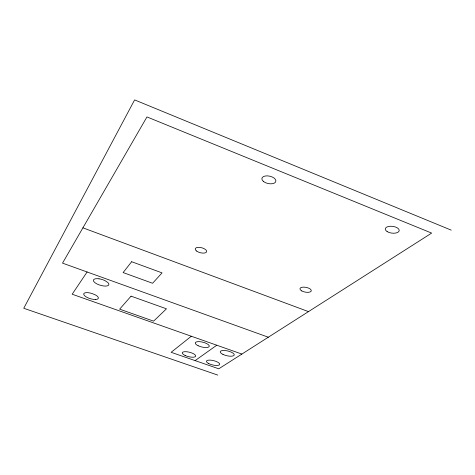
<?xml version="1.0" encoding="UTF-8"?>
<svg xmlns="http://www.w3.org/2000/svg" width="475" height="475" viewBox="0 0 475 475"><rect width="100%" height="100%" fill="white"/><g stroke="black" fill="none" stroke-linecap="round" stroke-linejoin="round"><path stroke-width="0.71" d="M87.109 271.985L72.17 294.227L241.882 354.071M191.324 336.241L171.137 352.308L218.773 368.802L431.65 233.1L146.959 116.927L62.528 263.132L268.322 337.214M195.112 360.608L216.778 345.218M217.787 375.096L23.75 308.269L134.609 99.904L451.25 230.143M82.917 227.834L308.489 311.612M131.652 261.719L123.12 272.561L152.594 283.266L162.058 272.882L131.652 261.719M131.058 296.151L119.647 309.154L153.591 321.142L166.464 308.809L131.058 296.151M95.505 299.482L93.854 299.416A7.636 2.731 16.9 0 1 83.754 294.53A7.636 2.731 16.9 0 1 91.972 293.485L95.511 294.975A7.636 2.731 16.9 0 1 95.505 299.482M99.014 278.819L97.143 278.671A8.051 3.022 16.8 0 0 93.486 280.879A8.051 3.022 16.8 0 0 99.281 284.947L103.259 285.944A8.051 3.022 16.8 0 0 107.843 282.512L104.957 280.624A8.051 3.022 16.8 0 0 99.014 278.819M387.119 231.568A7.018 3.414 7.3 0 0 398.911 231.408A7.018 3.414 7.3 0 0 390.729 226.237A7.018 3.414 7.3 0 0 387.119 231.568M301.797 290.943A5.783 2.422 11 0 0 311.196 291.133A5.783 2.422 11 0 0 303.887 287.114A5.783 2.422 11 0 0 301.797 290.943M198.128 345.735A7.232 2.464 13.9 0 0 209.267 346.37A7.232 2.464 13.9 0 0 199.393 341.65A7.232 2.464 13.9 0 0 198.128 345.735M208.323 363.363A6.84 2.221 13.6 0 0 219.503 364.77A6.84 2.221 13.6 0 0 211.387 360.222A6.84 2.221 13.6 0 0 208.323 363.363M222.977 354.427A7.19 2.428 13.3 0 0 234.217 355.11A7.19 2.428 13.3 0 0 224.568 350.485A7.19 2.428 13.3 0 0 222.977 354.427M185.119 355.49A6.935 2.268 14.2 0 0 195.718 356.161A6.935 2.268 14.2 0 0 186.158 351.696A6.935 2.268 14.2 0 0 185.119 355.49M263.589 181.563A7.149 3.776 12.2 0 0 275.536 182.103A7.149 3.776 12.2 0 0 267.496 175.869A7.149 3.776 12.2 0 0 263.589 181.563M196.484 250.996A5.902 2.589 14.4 0 0 206.316 252.278A5.902 2.589 14.4 0 0 200.017 247.416A5.902 2.589 14.4 0 0 196.484 250.996"/></g></svg>
